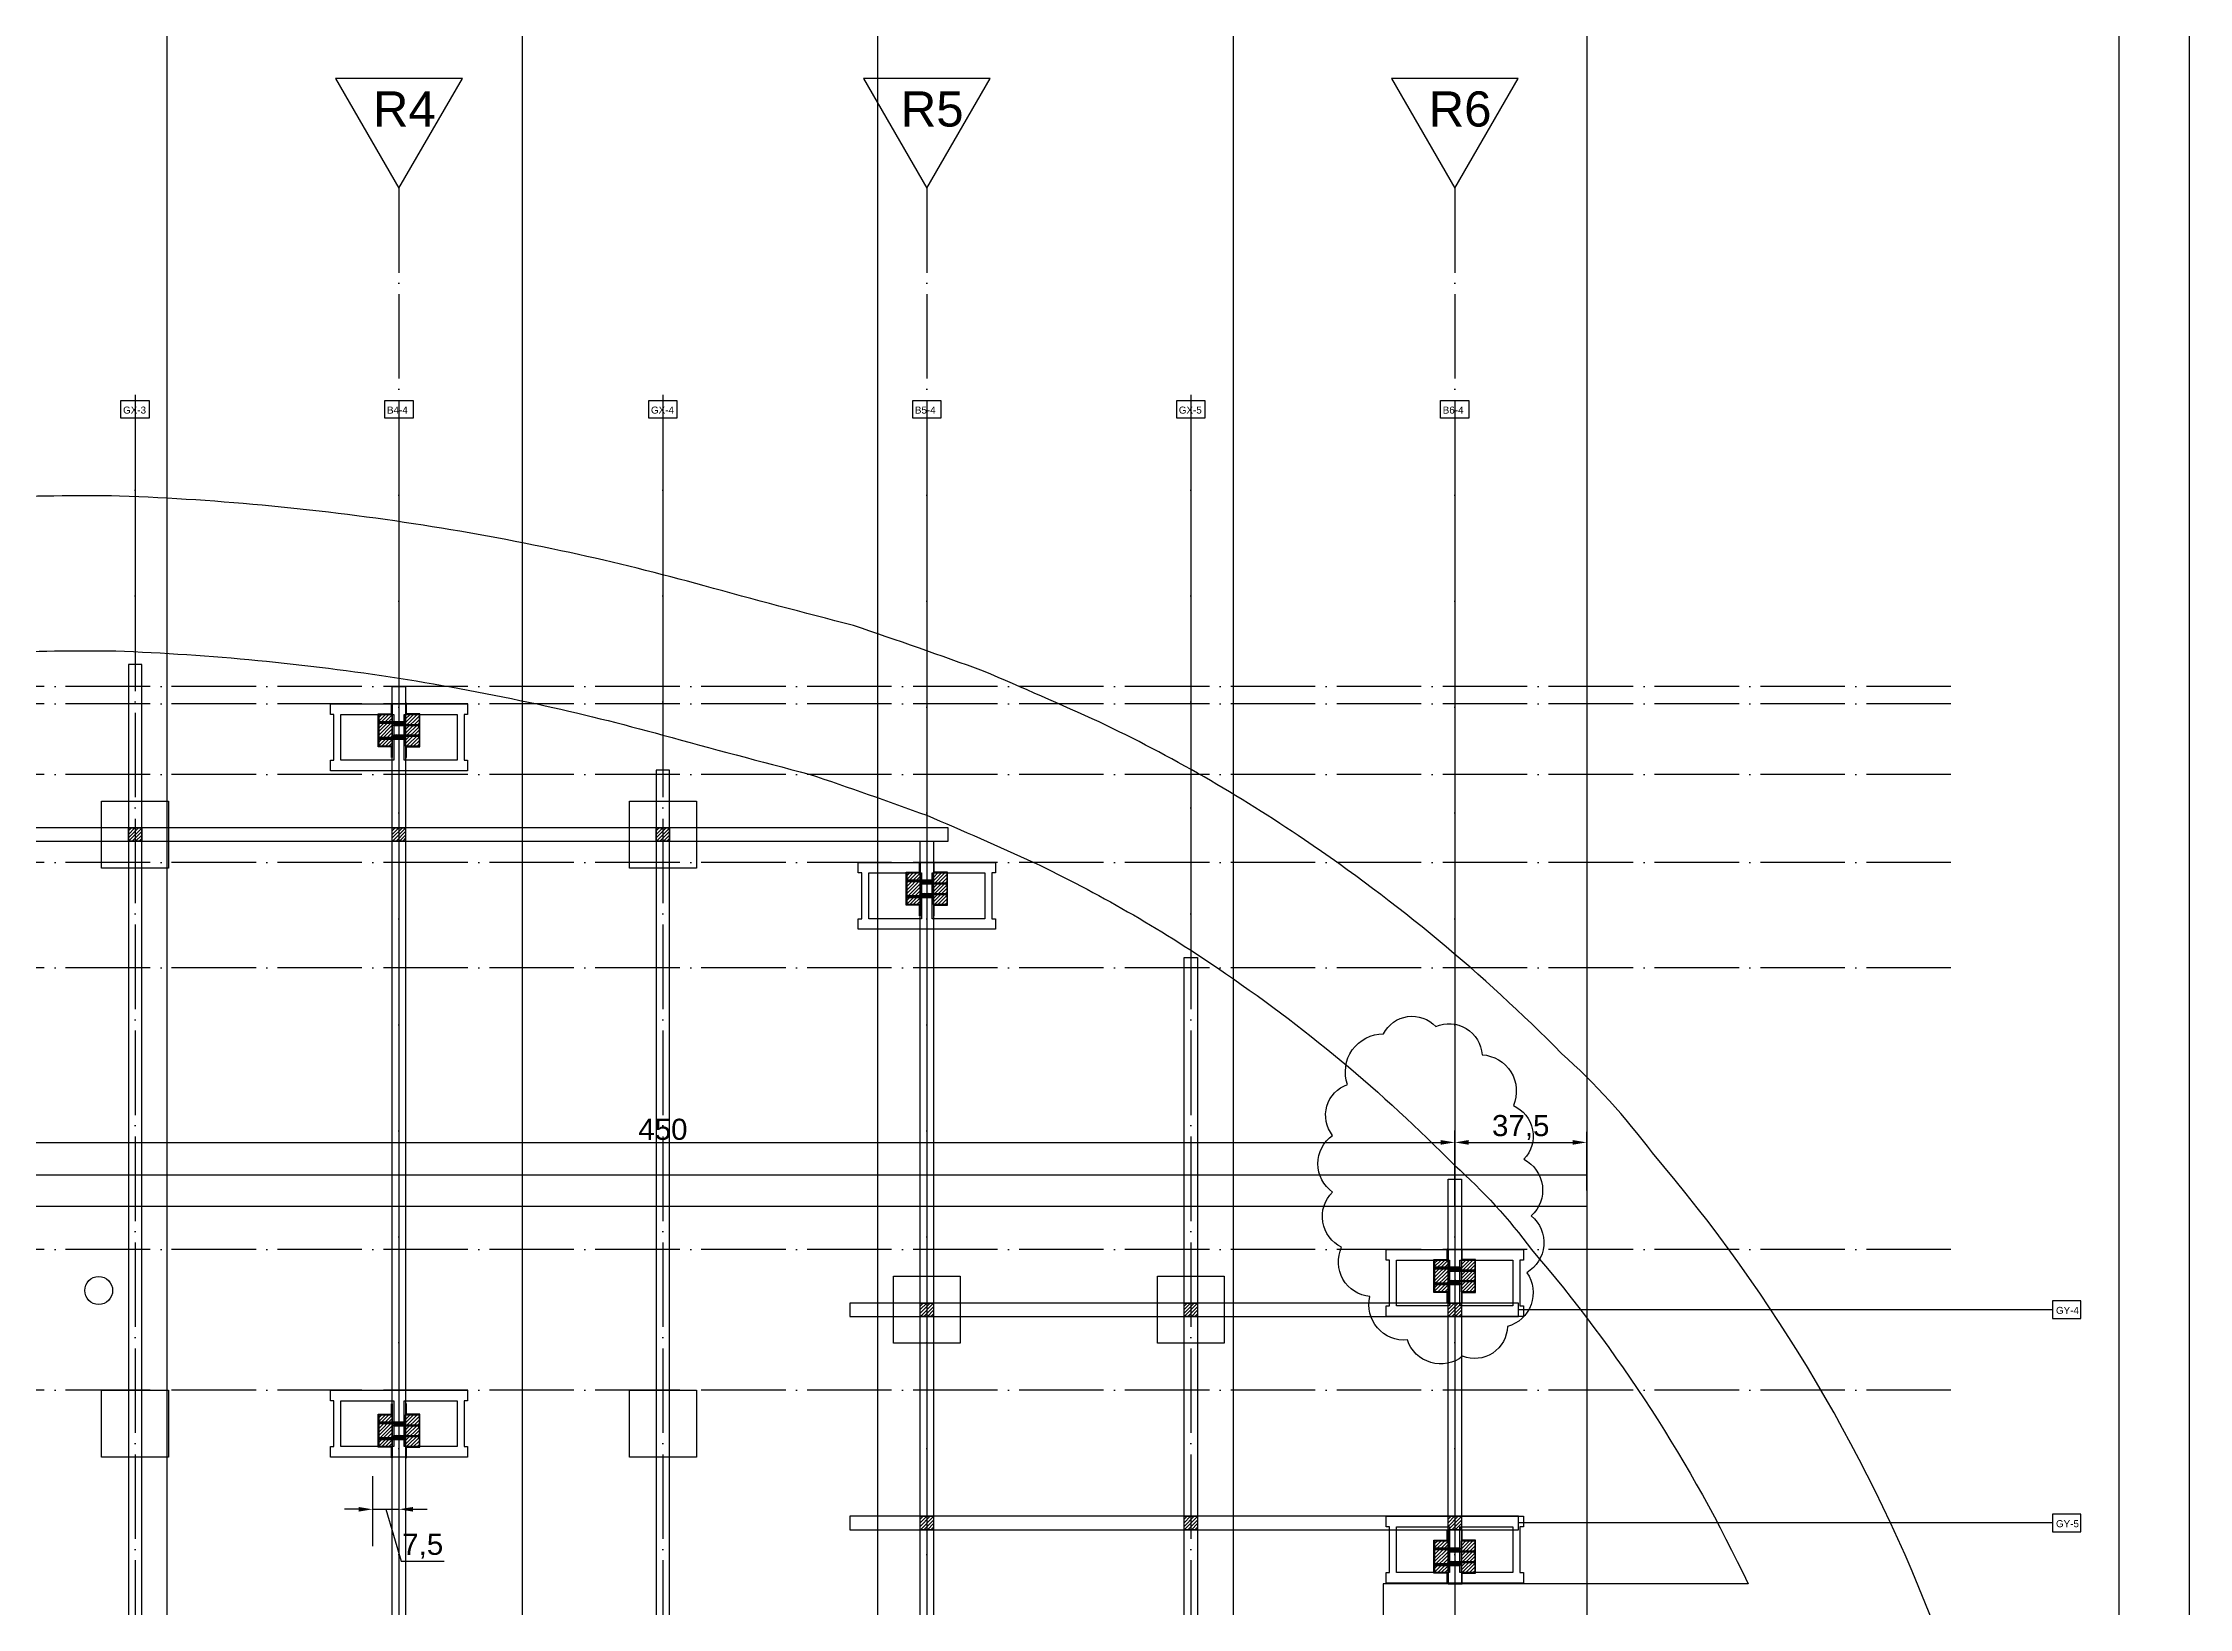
# Model space of a CAD drawing. Header units: millimetres. Extents: x -2666 to 6286, y -11880 to 4849.
# Drawn here: x 2286 to 2895, y 3734 to 4179 of the extents above; entities that cross this region are included whole.
import ezdxf

# ---------------------------------------------------------------- set-up
doc = ezdxf.new("R2010")
doc.units = ezdxf.units.MM
doc.linetypes.add('ACAD_ISO04W100', pattern=[30, 24, -3, 0, -3])
for name, color, linetype in [('7.5mm', 1, 'Continuous'), ('座標', 3, 'Continuous'), ('座標線', 65, 'ACAD_ISO04W100'), ('木料', 2, 'Continuous'), ('榫接', 5, 'Continuous'), ('水泥椅', 5, 'Continuous'), ('磚', 4, 'Continuous'), ('空心磚', 1, 'Continuous'), ('編號標示', 30, 'Continuous'), ('鐵件', 6, 'Continuous'), ('預框', 7, 'Continuous')]:
    doc.layers.add(name, color=color, linetype=linetype)
doc.layers.add('default', color=11, linetype='Continuous', plot=False)
doc.layers.add('中心', color=187, linetype='Continuous', plot=False)
doc.styles.get("Standard").update_dxf_attribs({"font": 'arial.ttf'})
doc.dimstyles.new('複本 短柱', dxfattribs={"dimtxt": 6, "dimasz": 4, "dimexe": 3, "dimexo": 0.625, "dimtad": 1, "dimtxsty": 'Standard', "dimcen": 2.5, "dimadec": 0, "dimazin": 0, "dimtfac": 1, "dimtmove": 1, "dimatfit": 1, "dimldrblk": 'ORIGIN', "dimfxl": 0, "dimarcsym": 0})
pattern_1 = [(45, (0, 2626.9323), (-0.5, 0.5), [])]
pattern_2 = [(45, (0, 2623.1323), (-0.5, 0.5), [])]

# ---------------------------------------------------------------- blocks, each defined once
blk = doc.blocks.new('7.5')
at = {"layer": '7.5mm'}
for points in [[(0, 0.1), (0.9, 0.1), (0.9, 0), (0, 0), (0, 0.1)], [(0.65, 0), (0.65, -7), (0.45, -7.4), (0.25, -7), (0.25, 0)], [(0.45, 0), (0.45, -7.4)], [(0.65, -1.89), (0.25, -2.41)], [(0.65, -3.28), (0.25, -3.8)], [(0.65, -4.84), (0.25, -5.36)], [(0.65, -5.95), (0.25, -6.47)], [(0.25, -7), (0.65, -7)]]:
    blk.add_lwpolyline(points, dxfattribs=at)
at = {"layer": '7.5mm', "insert": (0.6, -0.3), "char_height": 0.3, "attachment_point": 1, "rotation": 270}
blk.add_mtext_dynamic_manual_height_columns('75mm', width=3.4054, gutter_width=12.5, heights=[0], dxfattribs=at)
blk = doc.blocks.new('*D1009')
at = {"layer": 'Defpoints', "color": 0}
for p in [(2686.73, 3866.25), (2236.73, 3857.04), (2686.73, 3857.04)]:
    blk.add_point(p, dxfattribs=at)
at = {"layer": '座標', "color": 0, "lineweight": -2}
for p, q in [((2236.73, 3857.67), (2236.73, 3869.25)), ((2686.73, 3857.67), (2686.73, 3869.25)), ((2240.73, 3866.25), (2682.73, 3866.25))]:
    blk.add_line(p, q, dxfattribs=at)
at = {"layer": '座標', "color": 0}
for points in [[(2240.73, 3866.92), (2240.73, 3865.59), (2236.73, 3866.25)], [(2682.73, 3866.92), (2682.73, 3865.59), (2686.73, 3866.25)]]:
    blk.add_solid(points, dxfattribs=at)
at = {"layer": '座標', "color": 0, "insert": (2461.73, 3869.94), "char_height": 6, "attachment_point": 5}
blk.add_mtext('450', dxfattribs=at)
blk = doc.blocks.new('_Origin')
at = {"color": 0, "linetype": 'ByBlock', "lineweight": -2}
blk.add_line((0, 0), (-1, 0), dxfattribs=at)
blk.add_circle((0, 0), 0.5, dxfattribs=at)
blk = doc.blocks.new('*D1010')
at = {"layer": 'Defpoints', "color": 0}
for p in [(2724.23, 3866.25), (2686.73, 3855.82), (2724.23, 3855.82)]:
    blk.add_point(p, dxfattribs=at)
at = {"layer": '座標', "color": 0, "lineweight": -2}
for p, q in [((2686.73, 3856.44), (2686.73, 3869.25)), ((2724.23, 3856.44), (2724.23, 3869.25)), ((2690.73, 3866.25), (2720.23, 3866.25))]:
    blk.add_line(p, q, dxfattribs=at)
at = {"layer": '座標', "color": 0}
for points in [[(2690.73, 3866.92), (2690.73, 3865.59), (2686.73, 3866.25)], [(2720.23, 3866.92), (2720.23, 3865.59), (2724.23, 3866.25)]]:
    blk.add_solid(points, dxfattribs=at)
at = {"layer": '座標', "color": 0, "insert": (2705.48, 3870.48), "char_height": 6, "attachment_point": 5}
blk.add_mtext('37,5', dxfattribs=at)
blk = doc.blocks.new('*D1016')
at = {"layer": 'Defpoints', "color": 0}
for p in [(2379.23, 3764.65), (2386.73, 3764.65), (2386.73, 3762.01)]:
    blk.add_point(p, dxfattribs=at)
at = {"layer": '座標', "color": 0, "lineweight": -2}
for p, q in [((2379.23, 3764.03), (2379.23, 3759.01)), ((2386.73, 3764.03), (2386.73, 3759.01)), ((2375.23, 3762.01), (2371.23, 3762.01)), ((2379.23, 3762.01), (2386.73, 3762.01)), ((2379.23, 3762.01), (2386.73, 3762.01)), ((2382.98, 3762.01), (2387.39, 3747.29)), ((2390.73, 3762.01), (2394.73, 3762.01)), ((2387.39, 3747.29), (2399.56, 3747.29))]:
    blk.add_line(p, q, dxfattribs=at)
at = {"layer": '座標', "color": 0}
for points in [[(2375.23, 3762.67), (2375.23, 3761.34), (2379.23, 3762.01)], [(2390.73, 3762.67), (2390.73, 3761.34), (2386.73, 3762.01)]]:
    blk.add_solid(points, dxfattribs=at)
at = {"layer": '座標', "color": 0, "insert": (2393.48, 3751.51), "char_height": 6, "attachment_point": 5}
blk.add_mtext('7,5', dxfattribs=at)

msp = doc.modelspace()

# ---------------------------------------------------------------- hatches: boundary and pattern name
at = {"layer": '木料'}
h = msp.add_hatch(dxfattribs=at)
h.set_pattern_fill('JIS_WOOD', color=256, style=0)
h.set_pattern_definition(pattern_1)
h.paths.add_polyline_path([(2384.828, 3987.818), (2381.028, 3987.818), (2381.028, 3978.818), (2384.828, 3978.818)])
h = msp.add_hatch(dxfattribs=at)
h.set_pattern_fill('JIS_WOOD', color=256, style=0)
h.set_pattern_definition(pattern_1)
h.paths.add_polyline_path([(2392.428, 3987.818), (2388.628, 3987.818), (2388.628, 3978.818), (2392.428, 3978.818)])
h = msp.add_hatch(dxfattribs=at)
h.set_pattern_fill('JIS_WOOD', color=256, style=0)
h.set_pattern_definition(pattern_1)
h.paths.add_polyline_path([(2534.828, 3942.818), (2531.028, 3942.818), (2531.028, 3933.818), (2534.828, 3933.818)])
h = msp.add_hatch(dxfattribs=at)
h.set_pattern_fill('JIS_WOOD', color=256, style=0)
h.set_pattern_definition(pattern_1)
h.paths.add_polyline_path([(2542.428, 3942.818), (2538.628, 3942.818), (2538.628, 3933.818), (2542.428, 3933.818)])
h = msp.add_hatch(dxfattribs=at)
h.set_pattern_fill('JIS_WOOD', color=256, style=0)
h.set_pattern_definition(pattern_1)
h.paths.add_polyline_path([(2684.828, 3832.818), (2681.028, 3832.818), (2681.028, 3823.818), (2684.828, 3823.818)])
h = msp.add_hatch(dxfattribs=at)
h.set_pattern_fill('JIS_WOOD', color=256, style=0)
h.set_pattern_definition(pattern_1)
h.paths.add_polyline_path([(2692.428, 3832.818), (2688.628, 3832.818), (2688.628, 3823.818), (2692.428, 3823.818)])
h = msp.add_hatch(dxfattribs=at)
h.set_pattern_fill('JIS_WOOD', color=256, style=0)
h.set_pattern_definition(pattern_1)
h.paths.add_polyline_path([(2384.828, 3788.818), (2381.028, 3788.818), (2381.028, 3779.818), (2384.828, 3779.818)])
h = msp.add_hatch(dxfattribs=at)
h.set_pattern_fill('JIS_WOOD', color=256, style=0)
h.set_pattern_definition(pattern_1)
h.paths.add_polyline_path([(2392.428, 3788.818), (2388.628, 3788.818), (2388.628, 3779.818), (2392.428, 3779.818)])
h = msp.add_hatch(dxfattribs=at)
h.set_pattern_fill('JIS_WOOD', color=256, style=0)
h.set_pattern_definition(pattern_2)
h.paths.add_polyline_path([(2684.828, 3753.018), (2681.028, 3753.018), (2681.028, 3744.018), (2684.828, 3744.018)])
h = msp.add_hatch(dxfattribs=at)
h.set_pattern_fill('JIS_WOOD', color=256, style=0)
h.set_pattern_definition(pattern_2)
h.paths.add_polyline_path([(2692.428, 3753.018), (2688.628, 3753.018), (2688.628, 3744.018), (2692.428, 3744.018)])
at = {"layer": '榫接'}
h = msp.add_hatch(dxfattribs=at)
h.set_pattern_fill('JIS_WOOD', color=256, style=0)
h.set_pattern_definition([(45, (225, 2635.9323), (-0.5, 0.5), [])])
h.paths.add_polyline_path([(2309.828, 3951.818), (2313.628, 3951.818), (2313.628, 3955.618), (2309.828, 3955.618)])
h = msp.add_hatch(dxfattribs=at)
h.set_pattern_fill('JIS_WOOD', color=256, style=0)
h.set_pattern_definition([(45, (300, 2635.9323), (-0.5, 0.5), [])])
h.paths.add_polyline_path([(2384.828, 3951.818), (2388.628, 3951.818), (2388.628, 3955.618), (2384.828, 3955.618)])
h = msp.add_hatch(dxfattribs=at)
h.set_pattern_fill('JIS_WOOD', color=256, style=0)
h.set_pattern_definition([(45, (375, 2635.9323), (-0.5, 0.5), [])])
h.paths.add_polyline_path([(2459.828, 3951.818), (2463.628, 3951.818), (2463.628, 3955.618), (2459.828, 3955.618)])
h = msp.add_hatch(dxfattribs=at)
h.set_pattern_fill('JIS_WOOD', color=256, style=0)
h.set_pattern_definition([(45, (450, 2500.9323), (-0.5, 0.5), [])])
h.paths.add_polyline_path([(2534.828, 3816.818), (2538.628, 3816.818), (2538.628, 3820.618), (2534.828, 3820.618)])
h = msp.add_hatch(dxfattribs=at)
h.set_pattern_fill('JIS_WOOD', color=256, style=0)
h.set_pattern_definition([(45, (525, 2500.9323), (-0.5, 0.5), [])])
h.paths.add_polyline_path([(2609.828, 3816.818), (2613.628, 3816.818), (2613.628, 3820.618), (2609.828, 3820.618)])
h = msp.add_hatch(dxfattribs=at)
h.set_pattern_fill('JIS_WOOD', color=256, style=0)
h.set_pattern_definition([(45, (600, 2500.9323), (-0.5, 0.5), [])])
h.paths.add_polyline_path([(2684.828, 3816.818), (2688.628, 3816.818), (2688.628, 3820.618), (2684.828, 3820.618)])
h = msp.add_hatch(dxfattribs=at)
h.set_pattern_fill('JIS_WOOD', color=256, style=0)
h.set_pattern_definition([(45, (450, 2440.3323), (-0.5, 0.5), [])])
h.paths.add_polyline_path([(2534.828, 3756.218), (2538.628, 3756.218), (2538.628, 3760.018), (2534.828, 3760.018)])
h = msp.add_hatch(dxfattribs=at)
h.set_pattern_fill('JIS_WOOD', color=256, style=0)
h.set_pattern_definition([(45, (525, 2440.3323), (-0.5, 0.5), [])])
h.paths.add_polyline_path([(2609.828, 3756.218), (2613.628, 3756.218), (2613.628, 3760.018), (2609.828, 3760.018)])
h = msp.add_hatch(dxfattribs=at)
h.set_pattern_fill('JIS_WOOD', color=256, style=0)
h.set_pattern_definition([(45, (600, 2440.3323), (-0.5, 0.5), [])])
h.paths.add_polyline_path([(2684.828, 3756.218), (2688.628, 3756.218), (2688.628, 3760.018), (2684.828, 3760.018)])

# ---------------------------------------------------------------- linework, layer by layer
for p, q in [((2724.228, 4244.171), (2724.228, 3404.171)), ((2684.828, 3855.818), (2688.628, 3855.818)), ((2684.828, 3740.818), (2688.628, 3740.818))]:
    msp.add_line(p, q)
at = {"layer": 'default'}
for points in [[(2895.403, 4244.171), (2895.403, 3404.171), (1707.403, 3404.171), (1707.403, 4244.171)], [(2875.403, 4224.171), (2875.403, 3424.171), (1727.403, 3424.171), (1727.403, 4224.171)]]:
    msp.add_lwpolyline(points, close=True, dxfattribs=at)
at = {"layer": '中心'}
msp.add_circle((2301.403, 3824.171), 3.968, dxfattribs=at)
at = {"layer": '座標'}
for p, q in [((2386.728, 4071.47), (2386.728, 3481.805)), ((2536.728, 4071.47), (2536.728, 3481.805)), ((2686.728, 4071.47), (2686.728, 3481.805)), ((2379.228, 3771.42), (2379.228, 3751.577))]:
    msp.add_line(p, q, dxfattribs=at)
for points in [[(2368.718, 4168.556), (2386.728, 4137.362), (2404.738, 4168.556)], [(2518.718, 4168.556), (2536.728, 4137.362), (2554.738, 4168.556)], [(2668.718, 4168.556), (2686.728, 4137.362), (2704.738, 4168.556)], [(2236.728, 3857.043), (2686.728, 3857.043), (2686.728, 3848.043), (2236.728, 3848.043)], [(2686.728, 3857.043), (2724.217, 3857.043), (2724.228, 3848.043), (2686.728, 3848.043)]]:
    msp.add_lwpolyline(points, close=True, dxfattribs=at)
msp.add_lwpolyline([(2666.473, 3897.084, -0.5205671), (2681.329, 3899.204, -0.5205671), (2681.329, 3899.204, -0.5205671), (2694.487, 3891.147, -0.5205671), (2694.487, 3891.147, -0.5205671), (2703.401, 3876.729, -0.5205671), (2703.401, 3876.729, -0.5205671), (2706.372, 3861.464, -0.5205671), (2706.372, 3861.464, -0.5205671), (2708.494, 3845.35, -0.5205671), (2708.494, 3845.35, -0.5205671), (2707.221, 3829.236, -0.5205671), (2707.221, 3829.236, -0.5205671), (2701.703, 3813.971, -0.5205671), (2701.703, 3813.971, -0.5205671), (2688.969, 3805.49, -0.5205671), (2688.969, 3805.49, -0.5205671), (2673.264, 3810.154, -0.5205671), (2673.264, 3810.154, -0.5205671), (2662.652, 3822.451, -0.5205671), (2662.652, 3822.451, -0.5205671), (2654.588, 3836.445, -0.5205671), (2654.588, 3836.445, -0.5205671), (2652.041, 3852.135, -0.5205671), (2652.041, 3852.135, -0.5205671), (2652.041, 3868.248, -0.5205671), (2652.041, 3868.248, -0.5205671), (2656.286, 3882.666, -0.5205671), (2656.286, 3882.666, -0.5205671)], format="xyb", close=True, dxfattribs=at)
at = {"layer": '座標線'}
for points in [[(2386.728, 4137.362), (2386.728, 3533.054)], [(2536.728, 4137.362), (2536.728, 3533.054)], [(2686.728, 4137.362), (2686.728, 3533.054)], [(2311.728, 4078.619), (2311.728, 3533.054)], [(2461.728, 4078.619), (2461.728, 3533.054)], [(2611.728, 4078.619), (2611.728, 3533.054)], [(2827.717, 3995.818), (1765.913, 3995.818)], [(2827.717, 3990.818), (1802.123, 3990.818)], [(2827.717, 3970.818), (1822.963, 3970.818)], [(2827.717, 3945.818), (1802.123, 3945.818)], [(2827.717, 3915.818), (1802.123, 3915.818)], [(2827.717, 3835.818), (1802.123, 3835.818)], [(2827.717, 3795.818), (1802.123, 3795.818)]]:
    msp.add_lwpolyline(points, dxfattribs=at)
at = {"layer": '木料'}
for points in [[(2309.828, 3622.018), (2313.628, 3622.018), (2313.628, 4002.018), (2309.828, 4002.018), (2309.828, 3622.018)], [(2384.828, 3995.818), (2388.628, 3995.818), (2388.628, 3600.818), (2384.828, 3600.818), (2384.828, 3995.818)], [(2609.828, 3918.818), (2613.628, 3918.818), (2613.628, 3548.818), (2609.828, 3548.818), (2609.828, 3918.818)]]:
    msp.add_lwpolyline(points, dxfattribs=at)
for points in [[(2381.028, 3987.818), (2384.828, 3987.818), (2384.828, 3978.818), (2381.028, 3978.818)], [(2388.628, 3987.818), (2392.428, 3987.818), (2392.428, 3978.818), (2388.628, 3978.818)], [(2459.828, 3972.018), (2459.828, 3577.018), (2463.628, 3577.018), (2463.628, 3972.018)], [(2531.028, 3942.818), (2534.828, 3942.818), (2534.828, 3933.818), (2531.028, 3933.818)], [(2538.628, 3942.818), (2542.428, 3942.818), (2542.428, 3933.818), (2538.628, 3933.818)], [(2681.028, 3832.818), (2684.828, 3832.818), (2684.828, 3823.818), (2681.028, 3823.818)], [(2688.628, 3832.818), (2692.428, 3832.818), (2692.428, 3823.818), (2688.628, 3823.818)], [(2381.028, 3788.818), (2384.828, 3788.818), (2384.828, 3779.818), (2381.028, 3779.818)], [(2388.628, 3788.818), (2392.428, 3788.818), (2392.428, 3779.818), (2388.628, 3779.818)], [(2681.028, 3753.018), (2684.828, 3753.018), (2684.828, 3744.018), (2681.028, 3744.018)], [(2688.628, 3753.018), (2692.428, 3753.018), (2692.428, 3744.018), (2688.628, 3744.018)]]:
    msp.add_lwpolyline(points, close=True, dxfattribs=at)
at = {"layer": '榫接'}
for points in [[(2309.828, 3955.618), (2313.628, 3955.618), (2313.628, 3951.818), (2309.828, 3951.818)], [(2384.828, 3955.618), (2388.628, 3955.618), (2388.628, 3951.818), (2384.828, 3951.818)], [(2459.828, 3955.618), (2463.628, 3955.618), (2463.628, 3951.818), (2459.828, 3951.818)], [(2534.828, 3820.618), (2538.628, 3820.618), (2538.628, 3816.818), (2534.828, 3816.818)], [(2609.828, 3820.618), (2613.628, 3820.618), (2613.628, 3816.818), (2609.828, 3816.818)], [(2684.828, 3820.618), (2688.628, 3820.618), (2688.628, 3816.818), (2684.828, 3816.818)], [(2534.828, 3760.018), (2538.628, 3760.018), (2538.628, 3756.218), (2534.828, 3756.218)], [(2609.828, 3760.018), (2613.628, 3760.018), (2613.628, 3756.218), (2609.828, 3756.218)], [(2684.828, 3760.018), (2688.628, 3760.018), (2688.628, 3756.218), (2684.828, 3756.218)]]:
    msp.add_lwpolyline(points, close=True, dxfattribs=at)
at = {"layer": '水泥椅'}
for points in [[(2824.206, 3725.818, 0.0862713), (2742.944, 3863.274, 0.0487155), (2717.093, 3891.555, 0.0494724), (2643.997, 3952.235, 0.0382301), (2585.709, 3985.708, 0.0062067), (2552.847, 4000.143, 0.0055387), (2515.868, 4013.109, -0.0042107), (2473.439, 4024.385, 0.0139969), (2435.323, 4033.819, 0.0139229), (2393.558, 4041.615, 0.0296597), (2307.353, 4049.892, 0.0269846), (2232.766, 4046.908, 0.01736)], [(2236.728, 4003.086, -0.0268585), (2306.245, 4005.903, -0.0294659), (2386.728, 3998.149, -0.013893), (2425.999, 3990.818, -0.0139983), (2461.728, 3981.972, 0.0040589), (2503.314, 3970.906, -0.0051326), (2536.728, 3959.185, -0.0059242), (2567.135, 3945.818, -0.0380289), (2619.303, 3915.818, -0.0502902), (2686.728, 3859.681, -0.0529291), (2708.529, 3835.818, -0.0673389), (2770.087, 3740.818), (2666.368, 3740.818), (2666.368, 3725.818), (2822.675, 3725.818)]]:
    msp.add_lwpolyline(points, format="xyb", dxfattribs=at)
at = {"layer": '磚'}
for points in [[(2302.228, 3963.218), (2321.228, 3963.218), (2321.228, 3944.218), (2302.228, 3944.218)], [(2452.228, 3963.218), (2471.228, 3963.218), (2471.228, 3944.218), (2452.228, 3944.218)], [(2527.228, 3828.218), (2546.228, 3828.218), (2546.228, 3809.218), (2527.228, 3809.218)], [(2602.228, 3828.218), (2621.228, 3828.218), (2621.228, 3809.218), (2602.228, 3809.218)], [(2302.228, 3795.818), (2321.228, 3795.818), (2321.228, 3776.818), (2302.228, 3776.818)], [(2452.228, 3795.818), (2471.228, 3795.818), (2471.228, 3776.818), (2452.228, 3776.818)]]:
    msp.add_lwpolyline(points, close=True, dxfattribs=at)
at = {"layer": '空心磚'}
for p, q in [((2320.728, 4849), (2320.728, 2868.212)), ((2421.728, 4849), (2421.728, 2868.212)), ((2522.728, 4849), (2522.728, 2868.212)), ((2623.728, 4849), (2623.728, 2868.212))]:
    msp.add_line(p, q, dxfattribs=at)
for points in [[(2367.228, 3990.818), (2406.228, 3990.818), (2406.228, 3987.818), (2405.228, 3987.818), (2405.228, 3974.818), (2406.228, 3974.818), (2406.228, 3971.818), (2367.228, 3971.818), (2367.228, 3974.818), (2368.228, 3974.818), (2368.228, 3987.818), (2367.228, 3987.818)], [(2370.228, 3987.818), (2385.228, 3987.818), (2385.228, 3974.818), (2370.228, 3974.818)], [(2388.228, 3987.818), (2403.228, 3987.818), (2403.228, 3974.818), (2388.228, 3974.818)], [(2517.228, 3945.818), (2556.228, 3945.818), (2556.228, 3942.818), (2555.228, 3942.818), (2555.228, 3929.818), (2556.228, 3929.818), (2556.228, 3926.818), (2517.228, 3926.818), (2517.228, 3929.818), (2518.228, 3929.818), (2518.228, 3942.818), (2517.228, 3942.818)], [(2520.228, 3942.818), (2535.228, 3942.818), (2535.228, 3929.818), (2520.228, 3929.818)], [(2538.228, 3942.818), (2553.228, 3942.818), (2553.228, 3929.818), (2538.228, 3929.818)], [(2667.228, 3835.818), (2706.228, 3835.818), (2706.228, 3832.818), (2705.228, 3832.818), (2705.228, 3819.818), (2706.228, 3819.818), (2706.228, 3816.818), (2667.228, 3816.818), (2667.228, 3819.818), (2668.228, 3819.818), (2668.228, 3832.818), (2667.228, 3832.818)], [(2670.228, 3832.818), (2685.228, 3832.818), (2685.228, 3819.818), (2670.228, 3819.818)], [(2688.228, 3832.818), (2703.228, 3832.818), (2703.228, 3819.818), (2688.228, 3819.818)], [(2367.228, 3795.818), (2406.228, 3795.818), (2406.228, 3792.818), (2405.228, 3792.818), (2405.228, 3779.818), (2406.228, 3779.818), (2406.228, 3776.818), (2367.228, 3776.818), (2367.228, 3779.818), (2368.228, 3779.818), (2368.228, 3792.818), (2367.228, 3792.818)], [(2370.228, 3792.818), (2385.228, 3792.818), (2385.228, 3779.818), (2370.228, 3779.818)], [(2388.228, 3792.818), (2403.228, 3792.818), (2403.228, 3779.818), (2388.228, 3779.818)], [(2667.228, 3760.018), (2706.228, 3760.018), (2706.228, 3757.018), (2705.228, 3757.018), (2705.228, 3744.018), (2706.228, 3744.018), (2706.228, 3741.018), (2667.228, 3741.018), (2667.228, 3744.018), (2668.228, 3744.018), (2668.228, 3757.018), (2667.228, 3757.018)], [(2670.228, 3757.018), (2685.228, 3757.018), (2685.228, 3744.018), (2670.228, 3744.018)], [(2688.228, 3757.018), (2703.228, 3757.018), (2703.228, 3744.018), (2688.228, 3744.018)]]:
    msp.add_lwpolyline(points, close=True, dxfattribs=at)
at = {"layer": '編號標示'}
for p, q in [((2311.728, 4072.025), (2311.728, 4002.018)), ((2386.728, 4072.025), (2386.728, 3995.818)), ((2461.728, 4072.025), (2461.728, 3970.818)), ((2536.728, 4072.025), (2536.728, 3951.818)), ((2611.728, 4072.025), (2611.728, 3918.818)), ((2686.728, 4072.025), (2686.728, 3855.818)), ((2856.625, 3818.718), (2704.828, 3818.718)), ((2856.625, 3758.118), (2704.828, 3758.118))]:
    msp.add_line(p, q, dxfattribs=at)
for points in [[(2307.728, 4072.025), (2307.728, 4077.025), (2315.728, 4077.025), (2315.728, 4072.025)], [(2382.728, 4072.025), (2382.728, 4077.025), (2390.728, 4077.025), (2390.728, 4072.025)], [(2457.728, 4072.025), (2457.728, 4077.025), (2465.728, 4077.025), (2465.728, 4072.025)], [(2532.728, 4072.025), (2532.728, 4077.025), (2540.728, 4077.025), (2540.728, 4072.025)], [(2607.728, 4072.025), (2607.728, 4077.025), (2615.728, 4077.025), (2615.728, 4072.025)], [(2682.728, 4072.025), (2682.728, 4077.025), (2690.728, 4077.025), (2690.728, 4072.025)], [(2864.625, 3816.218), (2864.625, 3821.218), (2856.625, 3821.218), (2856.625, 3816.218)], [(2864.625, 3755.618), (2864.625, 3760.618), (2856.625, 3760.618), (2856.625, 3755.618)]]:
    msp.add_lwpolyline(points, close=True, dxfattribs=at)
at = {"layer": '鐵件'}
for points in [[(2384.628, 3988.018), (2384.628, 3991.018), (2384.828, 3991.018), (2384.828, 3987.818), (2381.028, 3987.818), (2381.028, 3978.818), (2384.828, 3978.818), (2384.828, 3975.618), (2384.828, 3975.618), (2384.628, 3975.618), (2384.628, 3978.618), (2380.828, 3978.618), (2380.828, 3988.018)], [(2388.828, 3988.018), (2388.828, 3991.018), (2388.628, 3991.018), (2388.628, 3987.818), (2392.428, 3987.818), (2392.428, 3978.818), (2388.628, 3978.818), (2388.628, 3975.618), (2388.628, 3975.618), (2388.828, 3975.618), (2388.828, 3978.618), (2392.628, 3978.618), (2392.628, 3988.018)], [(2534.628, 3943.018), (2534.628, 3946.018), (2534.828, 3946.018), (2534.828, 3942.818), (2531.028, 3942.818), (2531.028, 3933.818), (2534.828, 3933.818), (2534.828, 3930.618), (2534.828, 3930.618), (2534.628, 3930.618), (2534.628, 3933.618), (2530.828, 3933.618), (2530.828, 3943.018)], [(2538.828, 3943.018), (2538.828, 3946.018), (2538.628, 3946.018), (2538.628, 3942.818), (2542.428, 3942.818), (2542.428, 3933.818), (2538.628, 3933.818), (2538.628, 3930.618), (2538.628, 3930.618), (2538.828, 3930.618), (2538.828, 3933.618), (2542.628, 3933.618), (2542.628, 3943.018)], [(2684.628, 3833.018), (2684.628, 3836.018), (2684.828, 3836.018), (2684.828, 3832.818), (2681.028, 3832.818), (2681.028, 3823.818), (2684.828, 3823.818), (2684.828, 3820.618), (2684.828, 3820.618), (2684.628, 3820.618), (2684.628, 3823.618), (2680.828, 3823.618), (2680.828, 3833.018)], [(2688.828, 3833.018), (2688.828, 3836.018), (2688.628, 3836.018), (2688.628, 3832.818), (2692.428, 3832.818), (2692.428, 3823.818), (2688.628, 3823.818), (2688.628, 3820.618), (2688.628, 3820.618), (2688.828, 3820.618), (2688.828, 3823.618), (2692.628, 3823.618), (2692.628, 3833.018)], [(2384.628, 3789.018), (2384.628, 3792.018), (2384.828, 3792.018), (2384.828, 3788.818), (2381.028, 3788.818), (2381.028, 3779.818), (2384.828, 3779.818), (2384.828, 3776.618), (2384.828, 3776.618), (2384.628, 3776.618), (2384.628, 3779.618), (2380.828, 3779.618), (2380.828, 3789.018)], [(2388.828, 3789.018), (2388.828, 3792.018), (2388.628, 3792.018), (2388.628, 3788.818), (2392.428, 3788.818), (2392.428, 3779.818), (2388.628, 3779.818), (2388.628, 3776.618), (2388.628, 3776.618), (2388.828, 3776.618), (2388.828, 3779.618), (2392.628, 3779.618), (2392.628, 3789.018)], [(2684.628, 3753.218), (2684.628, 3756.218), (2684.828, 3756.218), (2684.828, 3753.018), (2681.028, 3753.018), (2681.028, 3744.018), (2684.828, 3744.018), (2684.828, 3740.818), (2684.828, 3740.818), (2684.628, 3740.818), (2684.628, 3743.818), (2680.828, 3743.818), (2680.828, 3753.218)], [(2688.828, 3753.218), (2688.828, 3756.218), (2688.628, 3756.218), (2688.628, 3753.018), (2692.428, 3753.018), (2692.428, 3744.018), (2688.628, 3744.018), (2688.628, 3740.818), (2688.628, 3740.818), (2688.828, 3740.818), (2688.828, 3743.818), (2692.628, 3743.818), (2692.628, 3753.218)]]:
    msp.add_lwpolyline(points, close=True, dxfattribs=at)
at = {"layer": '預框'}
for points in [[(2062.828, 3955.618), (2062.828, 3951.818), (2542.828, 3951.818), (2542.828, 3955.618), (2062.828, 3955.618)], [(2534.828, 3951.818), (2538.628, 3951.818), (2538.628, 3548.818), (2534.828, 3548.818), (2534.828, 3951.818)], [(2684.828, 3855.818), (2688.628, 3855.818), (2688.628, 3740.818), (2684.828, 3740.818), (2684.828, 3855.818)]]:
    msp.add_lwpolyline(points, dxfattribs=at)
for points in [[(2704.828, 3820.618), (2514.828, 3820.618), (2514.828, 3816.818), (2704.828, 3816.818)], [(2704.828, 3760.018), (2514.828, 3760.018), (2514.828, 3756.218), (2704.828, 3756.218)]]:
    msp.add_lwpolyline(points, close=True, dxfattribs=at)

# ---------------------------------------------------------------- block references
at = {"xscale": -1, "rotation": 90}
for p in [(2381.128, 3986.018), (2381.128, 3981.518), (2531.128, 3941.018), (2531.128, 3936.518), (2681.128, 3831.018), (2681.128, 3826.518), (2381.128, 3787.018), (2381.128, 3782.518), (2681.128, 3751.218), (2681.128, 3746.718)]:
    msp.add_blockref('7.5', p, dxfattribs=at)
at = {"rotation": 270}
for p in [(2392.328, 3985.268), (2392.328, 3982.268), (2542.328, 3940.268), (2542.328, 3937.268), (2692.328, 3830.268), (2692.328, 3827.268), (2392.328, 3786.268), (2392.328, 3783.268), (2692.328, 3750.468), (2692.328, 3747.468)]:
    msp.add_blockref('7.5', p, dxfattribs=at)

# ---------------------------------------------------------------- texts
at = {"layer": '座標', "char_height": 10, "attachment_point": 1}
for s, insert in [('R4', (2379.32, 4164.887)), ('R5', (2529.32, 4164.887)), ('R6', (2679.32, 4164.887))]:
    msp.add_mtext_dynamic_manual_height_columns(s, width=22.24738, gutter_width=12.5, heights=[0], dxfattribs=dict(at, insert=insert))
at = {"layer": '編號標示'}
for s, p in [('GX-3', (2308.332, 4073.328)), ('B4-4', (2383.332, 4073.328)), ('GX-4', (2458.332, 4073.328)), ('B5-4', (2533.332, 4073.328)), ('GX-5', (2608.332, 4073.328)), ('B6-4', (2683.332, 4073.328)), ('GY-4', (2857.578, 3817.52)), ('GY-5', (2857.578, 3756.92))]:
    msp.add_text(s, height=2, dxfattribs=at).set_placement(p)

# ---------------------------------------------------------------- dimensions: what is measured, and where the dimension line sits
at = {"layer": '座標'}
for base, p1, p2, picture, middle in [((2686.728, 3866.254), (2236.728, 3857.043), (2686.728, 3857.043), '*D1009', (2461.728, 3869.942)), ((2724.228, 3866.254), (2686.728, 3855.818), (2724.228, 3855.818), '*D1010', (2705.478, 3870.485)), ((2386.728, 3762.006), (2379.228, 3764.652), (2386.728, 3764.652), '*D1016', (2388.018, 3751.506))]:
    dim = msp.add_linear_dim(base=base, p1=p1, p2=p2, dimstyle='複本 短柱', override={"dimfxl": 25}, dxfattribs=at)
    dim.commit()
    dim.dimension.update_dxf_attribs({"geometry": picture, "text_midpoint": middle})

doc.saveas('drawing.dxf')
